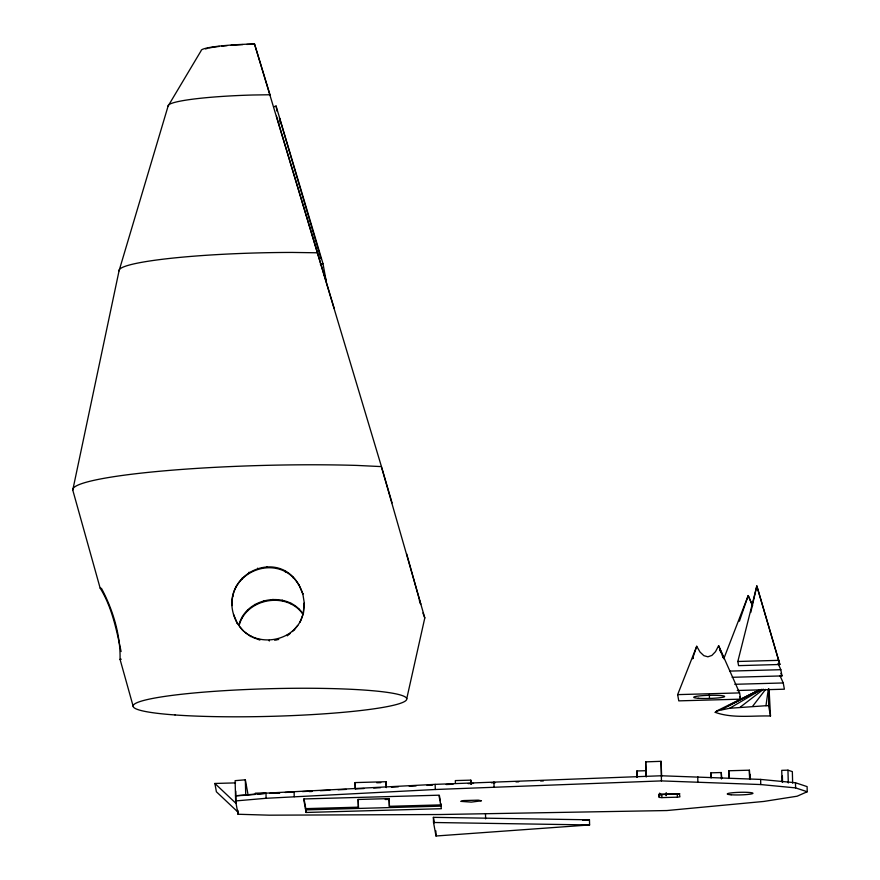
<?xml version="1.0" encoding="UTF-8"?>
<svg xmlns="http://www.w3.org/2000/svg" width="880" height="880" viewBox="0 0 880 880"><rect width="100%" height="100%" fill="white"/><g stroke="black" fill="none" stroke-linecap="round" stroke-linejoin="round"><path stroke-width="1.32" d="M759.176 689.964L716.738 710.952L715.22 712.349C732.545 718.608 752.279 715.473 770.495 716.012L768.603 705.672L768.823 689.271M768.658 691.889L768.746 689.205M233.508 614.35L237.512 623.799C210.98 575.278 285.109 540.034 302.885 594.132L298.87 584.573M299.002 585.299C280.742 552.651 229.977 569.063 232.122 605.583L231.99 604.857M303.325 612.491L304.271 602.932L303.457 613.206L303.325 612.491C297.638 643.06 252.417 650.177 237.38 623.095M716.738 710.952L729.696 708.257L765.974 705.716L768.339 689.018M133.177 706.332L120.054 659.362C120.648 635.162 112.904 609.686 101.453 588.368L100.155 588.148L72.765 490.083L119.042 270.875L168.102 106.073L201.146 50.677A51.733 5.225 -1.5 0 1 251.9 44.033L254.529 44L334.125 308.176M406.736 698.731L424.798 617.936L381.634 467.577M750.75 612.513L756.833 585.948L779.867 664.488L738.584 665.643L737.825 661.485L756.833 585.948L779.867 664.488M693.099 657.063L692.681 658.801L693.253 657.877M693.451 655.996L696.718 646.283L700.04 652.069L703.857 655.666L707.883 656.81L711.865 655.435L715.528 651.64L718.619 645.678L739.574 692.912L740.718 699.149L678.777 700.865L677.644 694.628L696.718 646.283M739.398 621.225L748.209 595.584L752.631 605.638M302.973 614.482L300.102 622.149L299.97 621.434M723.767 658.768L748.209 595.584L751.905 604.373M239.019 624.701C246.037 597.366 286.99 590.326 302.841 613.58M239.151 625.427C246.18 598.103 287.122 591.063 302.973 614.306M292.479 631.565L297.737 625.46M752.631 706.266L765.633 689.381M290.389 633.27L287.254 635.833L287.122 635.118M740.256 707.124L763.576 689.227M729.696 708.257L761.959 689.238M754.468 693.11L759.264 690.459M721.677 709.555L760.408 689.546M715.22 712.349L717.662 711.117M727.419 706.178L759.121 690.107M807.235 791.747L797.126 796.213L763.84 801.438L666.853 810.546L439.868 814.528L269.192 815.177L238.04 814.253L235.609 800.932L266.112 798.292L435.303 789.503L661.441 780.901L760.76 784.553L795.608 787.897L807.235 791.747L807.103 786.61L795.476 782.76L760.628 779.416L661.309 775.764L435.16 784.366L265.98 793.155L235.477 795.795L244.464 795.322M324.456 274.989L326.018 280.236L322.982 263.615L276.078 106.051L273.603 106.788M320.375 264.385L322.982 263.615M100.155 588.148C111.903 606.947 116.534 629.948 121.099 651.552M121.253 659.219L120.054 659.362M274.626 640.233L277.288 639.837M659.56 794.629L679.833 793.771M677.38 797.181L679.921 796.851L679.349 793.738L658.702 794.31L659.274 797.423L661.903 797.61L677.38 797.181L677.303 794.101M247.874 793.727L245.333 779.801L235.114 780.659L235.653 801.207M247.082 795.091L255.156 794.42M257.84 794.189L264.561 793.628M582.67 820.303L589.468 819.808L589.6 824.945L435.996 836L433.532 822.492L433.389 817.355L589.468 819.808M269.852 793.298L279.994 792.737M285.142 792.462L294.272 791.978M302.478 791.571L312.07 791.098M320.276 790.691L329.857 790.207M338.074 789.8L346.291 789.393M355.872 788.92L364.089 788.513M373.67 788.029L380.512 787.688M391.468 787.149L398.31 786.808M409.266 786.258L416.108 785.917M427.064 785.378L432.542 785.103M446.204 784.52L453.035 784.245M468.061 783.629L473.528 783.409M646.041 775.995L645.667 761.871L661.078 761.321L661.661 776.6M491.337 782.771L495.44 782.628M515.977 781.902L518.716 781.803M540.628 781.022L543.367 780.923M737.825 661.485L779.119 660.341M729.652 671.11L780.824 669.691L781.957 675.917L732.138 677.303M734.767 684.299L783.244 682.957L784.377 689.194L737.253 690.503M677.644 694.628L739.574 692.912M637.076 777.381L636.9 770.957L645.931 770.715M237.578 811.745L216.392 791.78L214.885 783.464L235.521 782.892M728.937 778.47L728.739 770.759L749.386 770.187L749.771 778.932M792.649 783.156L792.341 771.606L787.952 770.165L781.737 770.33L782.045 781.891M355.245 789.008L355.08 782.584L386.056 781.726L386.331 787.633M711.095 777.953L710.952 772.827L721.281 772.53L721.754 778.47M376.772 782.76L380.809 782.65M471.163 784.278L470.811 780.153L455.334 780.582L455.4 783.145M309.188 791.571L311.894 791.494M255.31 793.188L265.639 792.902M273.933 793.331L279.367 793.177M305.393 808.643L358.358 807.169L358.16 799.469L389.125 798.611L389.477 807.092M385.231 799.502L389.268 799.381M440.847 804.881L389.334 806.311L389.125 798.611M304.062 799.084L306.031 809.886L441.32 806.135L440.825 803.429M306.108 812.46L441.386 808.698L438.922 795.19L303.644 798.952L306.108 812.46L306.031 809.886M270.083 95.106L254.573 44.209L251.944 44.242A49.665 5.016 -1.5 0 0 246.763 44.418M270.017 94.754L252.692 95.007A86.218 8.712 -1.5 0 0 168.102 106.073M765.974 705.716L768.603 705.672M317.537 252.791L292.193 252.439A139.59 14.102 -1.5 0 0 119.042 270.875M433.532 822.492L589.6 824.945M392.04 502.854L381.458 466.609L356.961 465.421A191.587 19.36 -1.5 0 0 72.765 490.083M252.362 637.219L259.908 640.068L259.776 639.364M244.552 631.994L251.108 636.746L250.976 636.042M214.885 783.464L236.06 803.44L235.741 791.109M240.064 626.978L242.616 630.146M723.162 657.041L723.657 657.932L718.619 645.678M719.532 649.033L721.589 653.609M779.944 675.532L783.244 682.957M778.052 663.41L780.824 669.691M719.554 649.132L720.61 651.629M722.194 655.38L723.261 657.888M739.662 696.641L740.718 699.149M780.901 673.409L781.957 675.917M422.928 612.964L424.798 617.936M419.342 600.556L420.717 604.241L406.67 553.861M276.452 116.259L381.458 466.609M279.587 118.25L320.969 258.775M728.739 770.759L729.091 778.217M710.952 772.827L711.403 777.469M645.667 761.871L646.228 777.029M636.9 770.957L637.23 777.139M439.351 795.322L440.33 800.734M433.389 817.355L434.379 822.756M279.444 118.261L280.401 123.552M276.078 106.051L277.013 111.166M355.08 782.584L355.355 788.502M358.16 799.469L358.501 807.95M292.875 577.027L293.018 577.753M298.628 608.564L298.76 609.29M285.208 571.274L285.34 572.011M291.038 603.295L291.181 604.032M294.448 629.156L294.58 629.86M286.66 601.722L286.792 602.459M276.353 567.721L276.496 568.458M282.271 600.149L282.403 600.886M266.948 566.599L267.08 567.336M272.921 599.346L273.053 600.072M278.498 638.935L278.63 639.639M257.642 568.161L257.774 568.887M263.582 600.754L263.714 601.491M269.159 640.321L269.291 641.025M249.062 572.198L249.194 572.924M254.925 604.384L255.057 605.121M241.769 578.358L241.901 579.095M247.555 610.06L247.687 610.797M236.269 586.234L236.401 586.96M241.956 617.408L242.088 618.134M243.331 630.487L243.463 631.202M232.936 595.265L233.068 595.991M302.753 593.417L304.403 603.669M769.087 689.183L770.495 716.012M795.476 782.76L795.608 787.897M787.952 770.165L788.293 783.002M782.375 776.017L782.54 782.441M760.628 779.416L760.76 784.553M750.431 779.24L750.145 774.345L750.277 779.482M749.386 770.187L749.617 779.174M721.281 772.53L721.446 778.954M709.357 694.463L709.467 698.445M697.73 776.578L697.862 781.715M666.237 792.891L666.303 795.465M666.083 793.144L666.149 795.707M661.078 761.321L661.441 780.901M661.903 797.61L661.815 794.53L659.186 794.343L659.274 797.423M659.681 793.1L659.758 795.663M493.944 781.902L494.076 787.039M485.485 813.703L485.628 818.84M470.811 780.153L470.921 784.003M435.16 784.366L435.303 789.503M435.853 830.863L435.996 836M386.056 781.726L386.188 786.863M294.096 791.571L294.228 796.708M265.98 793.155L266.112 798.292M245.333 779.801L245.74 795.212M237.941 810.403L238.04 814.253M205.557 48.939A49.665 5.016 -1.5 0 1 207.933 48.268M209.407 47.938A49.665 5.016 -1.5 0 1 219.428 46.398M221.914 46.123A49.665 5.016 -1.5 0 1 227.249 45.606M231.033 45.298A49.665 5.016 -1.5 0 1 242.902 44.583M463.694 800.558L460.801 801.372L471.317 802.12L481.448 800.8L478.291 800.151L463.694 800.558M175.01 714.956A136.851 13.827 -1.5 0 0 402.721 702.427A136.851 13.827 -1.5 0 0 232.133 690.217A136.851 13.827 -1.5 0 0 175.01 714.956M731.115 794.783A12.914 1.309 -1.5 0 0 752.598 793.606A12.914 1.309 -1.5 0 0 736.505 792.451A12.914 1.309 -1.5 0 0 731.115 794.783M698.434 698.291A15.488 1.562 -1.5 0 0 724.207 696.872A15.488 1.562 -1.5 0 0 704.891 695.497A15.488 1.562 -1.5 0 0 698.434 698.291"/></g></svg>
